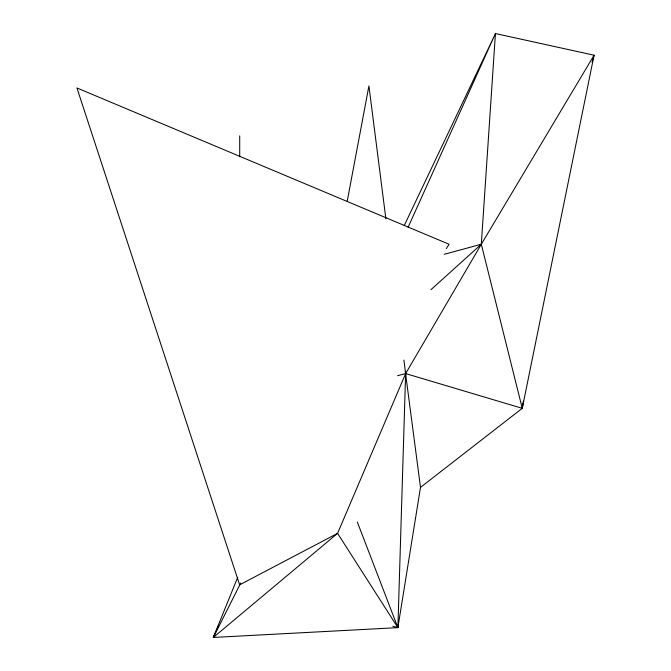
<?xml version="1.0" encoding="UTF-8"?>
<svg xmlns="http://www.w3.org/2000/svg" width="671" height="671" viewBox="0 0 671 671"><rect width="100%" height="100%" fill="white"/><g stroke="black" fill="none" stroke-linecap="round" stroke-linejoin="round"><path stroke-width="1.01" d="M239.706 156.821L239.706 135.894M397.584 375.71L405.636 373.579L522.256 408.329L481.308 244.236L495.441 33.55L594.07 55.215L522.256 408.329L420.491 487.389L397.886 627.637L213.319 637.45L237.693 577.328M522.566 404.16L522.256 408.329L523.372 401.082M347.217 201.233L368.916 85.938L385.884 218.855M592.048 62.235L594.07 55.215L481.308 244.236L405.636 373.579L337.58 533.353L213.319 637.45L218.452 626.001M408.094 227.31L495.441 33.55L404.219 225.607M213.319 637.45L240.73 583.057M446.307 248.698L449.05 244.244L76.93 87.951L239.631 584.835L337.58 533.353L397.886 627.637L392.845 626.278M430.933 289.721L481.308 244.236L444.252 254.317M479.539 245.36L481.308 244.236M357.341 522.063L397.886 627.637L405.636 373.579L403.917 360.084M405.309 371.516L420.491 487.389"/></g></svg>
